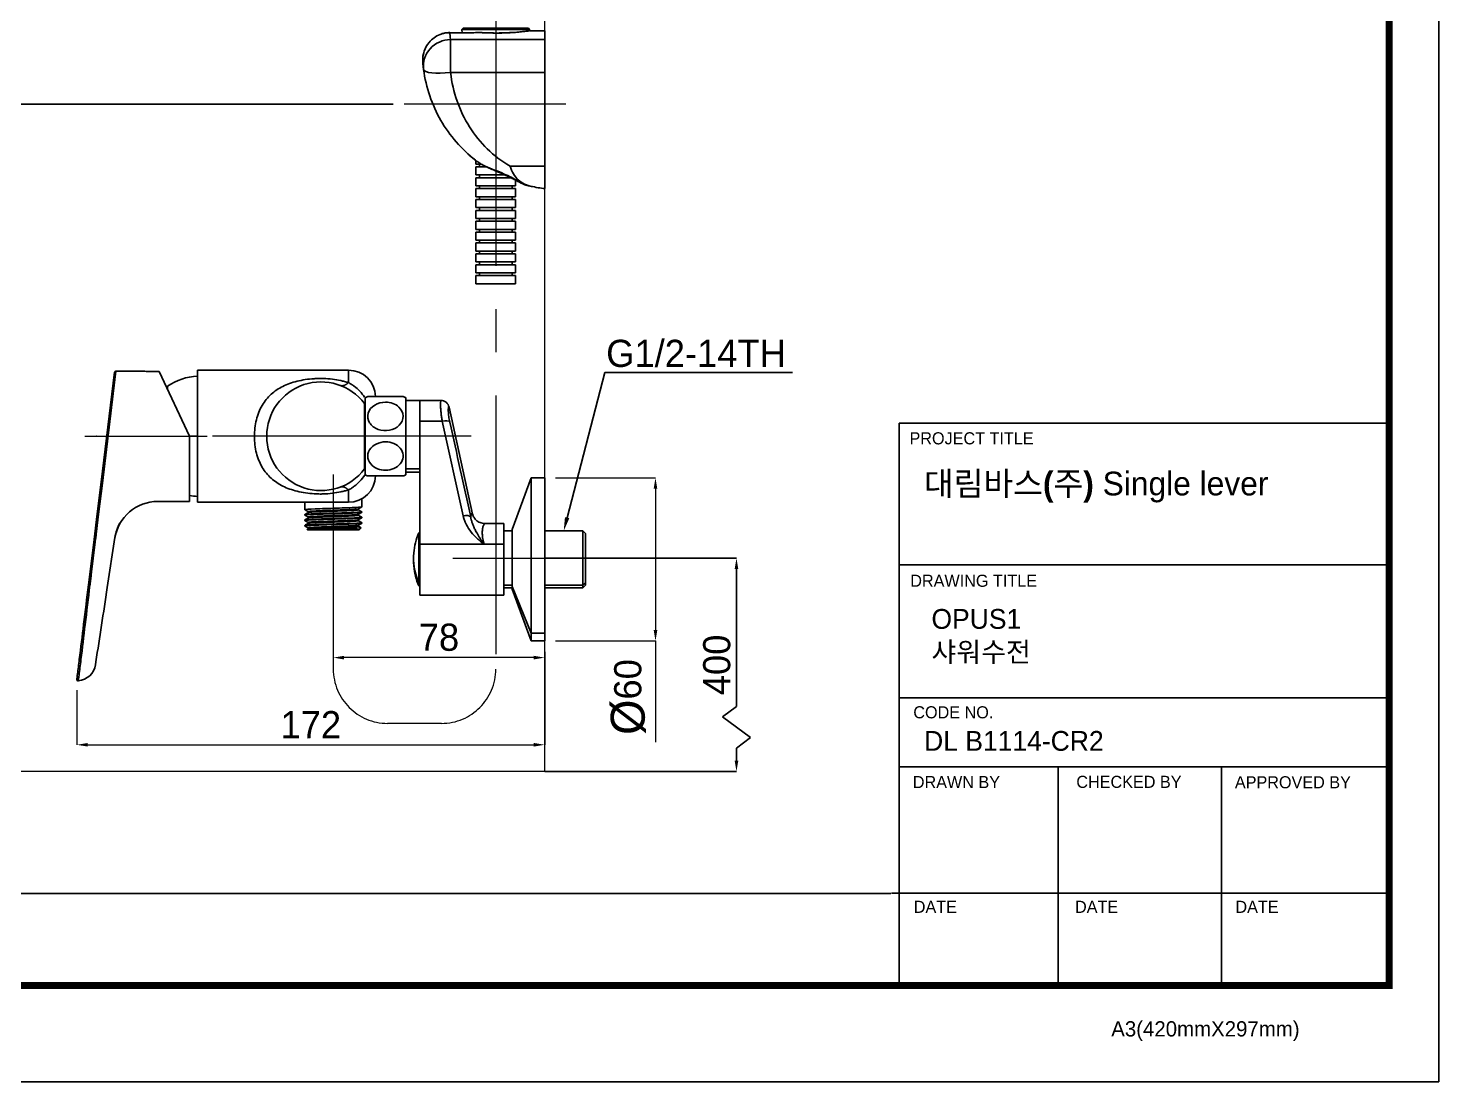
# Model space of a CAD drawing. Extents: x 7920 to 9049, y 0 to 827.
# Drawn here: x 8530 to 9049, y 0 to 388 of the extents above; entities that cross this region are included whole.
import ezdxf
from ezdxf import colors
from ezdxf.entities.mleader import LeaderData, LeaderLine
from ezdxf.math import Vec2, Vec3

# ---------------------------------------------------------------- set-up
doc = ezdxf.new("R2010")
doc.units = 0
doc.header["$LTSCALE"] = 10
doc.header["$MEASUREMENT"] = 0
doc.header["$PDMODE"] = 3
doc.header["$PDSIZE"] = -10
doc.linetypes.add('CENTER2', pattern=[28.575, 19.05, -3.175, 3.175, -3.175])
doc.layers.get('0').update_dxf_attribs({"linetype": 'CONTINUOUS'})
doc.layers.get('DEFPOINTS').update_dxf_attribs({"linetype": 'CONTINUOUS'})
doc.layers.add('1', color=7, linetype='CONTINUOUS')
doc.layers.add('Cneter', color=1, linetype='CENTER2', lineweight=13)
doc.layers.add('치수선', color=7, linetype='CONTINUOUS', lineweight=20)
doc.styles.add('Daelim Dimension', font='')
doc.styles.get('Daelim Dimension').set_extended_font_data('나눔고딕')
doc.dimstyles.new('DEFAULT', dxfattribs={"dimscale": 2, "dimtxt": 2, "dimasz": 2, "dimexe": 0, "dimexo": 2, "dimgap": 1, "dimtad": 1, "dimdec": 1, "dimzin": 9, "dimdsep": 46, "dimtxsty": 'Daelim Dimension', "dimcen": 0.5, "dimclrd": 5, "dimclre": 5, "dimclrt": 256, "dimadec": 1, "dimazin": 0, "dimtfac": 1, "dimtdec": 1, "dimtix": 1, "dimtmove": 0, "dimatfit": 3, "dimfxl": 1, "dimtolj": 1, "dimtzin": 1, "dimlwd": 9, "dimlwe": 9, "dimarcsym": 0})

# ---------------------------------------------------------------- blocks, each defined once
blk = doc.blocks.new('*D5')
at = {"color": 5, "lineweight": 9, "ltscale": 0.5, "transparency": 16777216}
for p, q in [((8723.76, 222.18), (8760.53, 222.18)), ((8760.53, 218.18), (8760.53, 166.18)), ((8723.76, 162.18), (8760.53, 162.18)), ((8760.53, 162.18), (8760.53, 124.93))]:
    blk.add_line(p, q, dxfattribs=at)
at = {"color": 5, "ltscale": 0.5, "transparency": 16777216}
for points in [[(8759.86, 218.18), (8761.2, 218.18), (8760.53, 222.18)], [(8759.86, 166.18), (8761.2, 166.18), (8760.53, 162.18)]]:
    blk.add_solid(points, dxfattribs=at)
at = {"layer": 'DEFPOINTS', "color": 0, "ltscale": 0.5, "transparency": 16777216}
for p in [(8719.76, 222.18), (8719.76, 162.18), (8760.53, 162.18)]:
    blk.add_point(p, dxfattribs=at)
at = {"color": 7, "ltscale": 0.5, "transparency": 16777216, "insert": (8750.55, 141.56), "char_height": 10, "attachment_point": 5, "rotation": 90, "style": 'Daelim Dimension'}
blk.add_mtext('\\A1;{\\H1.25x;\\C256;Ø}60', dxfattribs=at)
blk = doc.blocks.new('*D6')
at = {"color": 5, "lineweight": 9, "ltscale": 0.5, "transparency": 16777216}
for p, q in [((8719.76, 158.18), (8719.76, 123.98)), ((8547.6, 144.02), (8547.6, 123.98)), ((8551.6, 123.98), (8715.76, 123.98))]:
    blk.add_line(p, q, dxfattribs=at)
at = {"color": 5, "ltscale": 0.5, "transparency": 16777216}
for points in [[(8551.6, 124.65), (8551.6, 123.32), (8547.6, 123.98)], [(8715.76, 124.65), (8715.76, 123.32), (8719.76, 123.98)]]:
    blk.add_solid(points, dxfattribs=at)
at = {"layer": 'DEFPOINTS', "color": 0, "ltscale": 0.5, "transparency": 16777216}
for p in [(8719.76, 162.18), (8547.6, 148.02), (8719.76, 123.98)]:
    blk.add_point(p, dxfattribs=at)
at = {"color": 7, "ltscale": 0.5, "transparency": 16777216, "insert": (8633.68, 131.38), "char_height": 10, "attachment_point": 5, "style": 'Daelim Dimension'}
blk.add_mtext('\\A1;172', dxfattribs=at)
blk = doc.blocks.new('*D7')
at = {"color": 5, "lineweight": 9, "ltscale": 0.5, "transparency": 16777216}
for p, q in [((8641.95, 183.62), (8641.95, 156.05)), ((8715.76, 156.05), (8645.95, 156.05)), ((8719.76, 158.18), (8719.76, 156.05))]:
    blk.add_line(p, q, dxfattribs=at)
at = {"color": 5, "ltscale": 0.5, "transparency": 16777216}
for points in [[(8645.95, 156.72), (8645.95, 155.38), (8641.95, 156.05)], [(8715.76, 156.72), (8715.76, 155.38), (8719.76, 156.05)]]:
    blk.add_solid(points, dxfattribs=at)
at = {"layer": 'DEFPOINTS', "color": 0, "ltscale": 0.5, "transparency": 16777216}
for p in [(8641.95, 187.62), (8719.76, 162.18), (8641.95, 156.05)]:
    blk.add_point(p, dxfattribs=at)
at = {"color": 7, "ltscale": 0.5, "transparency": 16777216, "insert": (8680.85, 163.49), "char_height": 10, "attachment_point": 5, "style": 'Daelim Dimension'}
blk.add_mtext('\\A1;78', dxfattribs=at)

msp = doc.modelspace()

# ---------------------------------------------------------------- linework, layer by layer
at = {"color": 5, "ltscale": 0.5}
for p, q in [((8664.01, 359.71), (8451.33, 359.71)), ((8850.19, 242.36), (8850.19, 34.31)), ((8719.76, 192.63), (8790.33, 192.63)), ((8790.33, 188.63), (8790.33, 138.12)), ((8790.33, 138.12), (8785.23, 134.29)), ((8790.33, 130.45), (8785.23, 134.29)), ((8790.33, 130.45), (8795.44, 126.61)), ((8790.33, 122.78), (8795.44, 126.61)), ((8790.33, 122.78), (8790.33, 118.1)), ((8719.76, 114.1), (8790.33, 114.1))]:
    msp.add_line(p, q, dxfattribs=at)
at = {"color": 5, "ltscale": 40}
for p, q in [((9030.53, 242.36), (8850.19, 242.36)), ((9030.53, 190.24), (8850.19, 190.24)), ((9030.53, 190.24), (8850.19, 190.24)), ((9030.53, 141.2), (8850.19, 141.2)), ((9030.53, 141.2), (8850.19, 141.2)), ((9030.53, 115.91), (8850.19, 115.91)), ((9030.53, 115.91), (8850.19, 115.91)), ((8908.76, 115.91), (8908.76, 35.4)), ((8968.88, 115.91), (8968.88, 35.4)), ((9030.53, 69.4), (8847.34, 69.4)), ((9030.53, 69.4), (8851.59, 69.4)), ((9030.53, 35.4), (8875.98, 35.4))]:
    msp.add_line(p, q, dxfattribs=at)
at = {"color": 7}
msp.add_line((8631.45, 213.2), (8647.55, 213.2), dxfattribs=at)
at = {"color": 5}
msp.add_line((7938.53, 69.28), (8847.12, 69.28), dxfattribs=at)
at = {"ltscale": 0.5}
msp.add_lwpolyline([(7920.38, 0), (9048.78, 0), (9048.78, 826.8), (7920.38, 826.8)], close=True, dxfattribs=at)
at = {"color": 5, "linetype": 'ByBlock', "lineweight": 200, "const_width": 2.6}
msp.add_lwpolyline([(7938.53, 35.4), (9030.53, 35.4), (9030.53, 807.6), (7938.53, 807.6)], close=True, dxfattribs=at)
at = {"color": 5, "ltscale": 0.5}
for points in [[(8789.67, 188.63), (8791, 188.63), (8790.33, 192.63)], [(8789.67, 118.1), (8791, 118.1), (8790.33, 114.1)]]:
    msp.add_solid(points, dxfattribs=at)
at = {"layer": '1', "color": 7, "linetype": 'Continuous'}
for p, q in [((8689.76, 387.61), (8689.29, 387.11)), ((8689.29, 387.11), (8689.38, 385.87)), ((8714.22, 387.11), (8689.29, 387.11)), ((8713.76, 387.61), (8689.76, 387.61)), ((8696.14, 386.01), (8694.82, 386.01)), ((8696.08, 386), (8694.87, 386)), ((8714.22, 387.11), (8713.76, 387.61)), ((8714.19, 386.61), (8714.22, 387.11)), ((8719.76, 386.61), (8714.19, 386.61)), ((8719.76, 383.43), (8719.76, 386.61)), ((8685.11, 383.43), (8685.11, 371.34)), ((8685.11, 383.43), (8719.76, 383.43)), ((8719.76, 371.34), (8719.76, 383.43)), ((8685.11, 371.34), (8719.76, 371.34)), ((8719.76, 336.89), (8719.76, 371.34)), ((8694.46, 338.9), (8694.46, 337.61)), ((8696.38, 337.61), (8694.46, 337.61)), ((8695.76, 337.61), (8695.76, 336.61)), ((8694.46, 336.61), (8694.46, 333.61)), ((8698.24, 336.61), (8694.46, 336.61)), ((8705.1, 333.61), (8694.46, 333.61)), ((8694.46, 332.61), (8694.46, 329.61)), ((8707.28, 332.61), (8694.46, 332.61)), ((8695.76, 333.61), (8695.76, 332.61)), ((8706.99, 336.89), (8719.76, 336.89)), ((8719.76, 328.61), (8719.76, 336.89)), ((8709.06, 329.61), (8694.46, 329.61)), ((8694.46, 328.61), (8694.46, 325.61)), ((8709.06, 328.61), (8694.46, 328.61)), ((8695.76, 329.61), (8695.76, 328.61)), ((8707.76, 328.61), (8707.76, 329.61)), ((8709.06, 329.61), (8709.06, 331.69)), ((8709.06, 325.61), (8709.06, 328.61)), ((8709.06, 325.61), (8694.46, 325.61)), ((8694.46, 324.61), (8694.46, 321.61)), ((8709.06, 324.61), (8694.46, 324.61)), ((8695.76, 325.61), (8695.76, 324.61)), ((8707.76, 324.61), (8707.76, 325.61)), ((8709.06, 321.61), (8709.06, 324.61)), ((8709.06, 321.61), (8694.46, 321.61)), ((8694.46, 320.61), (8694.46, 317.61)), ((8709.06, 320.61), (8694.46, 320.61)), ((8709.06, 317.61), (8694.46, 317.61)), ((8695.76, 321.61), (8695.76, 320.61)), ((8695.76, 317.61), (8695.76, 316.61)), ((8707.76, 320.61), (8707.76, 321.61)), ((8707.76, 316.61), (8707.76, 317.61)), ((8709.06, 317.61), (8709.06, 320.61)), ((8694.46, 316.61), (8694.46, 313.61)), ((8709.06, 316.61), (8694.46, 316.61)), ((8709.06, 313.61), (8694.46, 313.61)), ((8694.46, 312.61), (8694.46, 309.61)), ((8709.06, 312.61), (8694.46, 312.61)), ((8695.76, 313.61), (8695.76, 312.61)), ((8707.76, 312.61), (8707.76, 313.61)), ((8709.06, 313.61), (8709.06, 316.61)), ((8709.06, 309.61), (8709.06, 312.61)), ((8709.06, 309.61), (8694.46, 309.61)), ((8694.46, 308.61), (8694.46, 305.61)), ((8709.06, 308.61), (8694.46, 308.61)), ((8695.76, 309.61), (8695.76, 308.61)), ((8707.76, 308.61), (8707.76, 309.61)), ((8709.06, 305.61), (8709.06, 308.61)), ((8709.06, 305.61), (8694.46, 305.61)), ((8694.46, 304.61), (8694.46, 301.61)), ((8709.06, 304.61), (8694.46, 304.61)), ((8709.06, 301.61), (8694.46, 301.61)), ((8695.76, 305.61), (8695.76, 304.61)), ((8695.76, 301.61), (8695.76, 300.61)), ((8707.76, 304.61), (8707.76, 305.61)), ((8707.76, 300.61), (8707.76, 301.61)), ((8709.06, 301.61), (8709.06, 304.61)), ((8694.46, 300.61), (8694.46, 297.61)), ((8709.06, 300.61), (8694.46, 300.61)), ((8709.06, 297.61), (8694.46, 297.61)), ((8694.46, 296.61), (8694.46, 293.61)), ((8709.06, 296.61), (8694.46, 296.61)), ((8695.76, 297.61), (8695.76, 296.61)), ((8707.76, 296.61), (8707.76, 297.61)), ((8709.06, 297.61), (8709.06, 300.61)), ((8709.06, 293.61), (8709.06, 296.61)), ((8709.06, 293.61), (8694.46, 293.61)), ((8561.48, 261.06), (8556.51, 220.61)), ((8557.01, 220.18), (8561.97, 261.5)), ((8571.57, 261.5), (8561.97, 261.5)), ((8577.93, 261.31), (8574.53, 261.31)), ((8577.93, 261.31), (8589.03, 237.5)), ((8647.55, 261.8), (8591.95, 261.8)), ((8591.95, 213.2), (8591.95, 261.8)), ((8647.55, 257.25), (8647.55, 261.8)), ((8580.75, 255.26), (8580.75, 255.48)), ((8580.97, 254.79), (8580.97, 255.9)), ((8653.45, 225.5), (8653.45, 249.5)), ((8653.66, 251.7), (8653.66, 223.3)), ((8668.66, 251.7), (8668.66, 223.3)), ((8673.76, 250.7), (8668.66, 250.7)), ((8681.56, 250.7), (8673.76, 250.7)), ((8673.76, 243.08), (8673.76, 250.7)), ((8653.66, 247.6), (8653.45, 247.67)), ((8693.24, 208.81), (8684.55, 248.2)), ((8682.05, 243.08), (8673.76, 243.08)), ((8673.76, 243.08), (8673.76, 197.76)), ((8689.73, 208.25), (8682.05, 243.08)), ((8589.03, 237.5), (8591.95, 237.5)), ((8589.03, 237.5), (8589.03, 213.5)), ((8653.45, 237.5), (8653.66, 237.5)), ((8653.45, 227.32), (8653.66, 227.39)), ((8673.76, 225.53), (8668.66, 225.53)), ((8668.66, 224.3), (8673.76, 224.3)), ((8555.07, 208.89), (8556.51, 220.61)), ((8557.01, 220.18), (8555.57, 208.83)), ((8714.76, 222.18), (8707.76, 203.13)), ((8719.76, 222.18), (8714.76, 222.18)), ((8714.76, 222.18), (8714.76, 164.99)), ((8719.76, 222.18), (8719.76, 164.99)), ((8577.37, 213.5), (8589.03, 213.5)), ((8591.95, 213.2), (8631.45, 213.2)), ((8631.45, 213.2), (8631.45, 210.5)), ((8647.55, 217.74), (8647.55, 213.2)), ((8652.45, 211.5), (8652.45, 214.48)), ((8553.92, 199.5), (8555.07, 208.89)), ((8555.57, 208.83), (8554.41, 199.43)), ((8631.45, 208.69), (8631.45, 208.5)), ((8632.7, 209.78), (8632.7, 209.42)), ((8632.7, 207.78), (8632.7, 207.42)), ((8651.2, 210.42), (8651.2, 210.77)), ((8651.2, 208.41), (8651.2, 208.77)), ((8652.45, 209.5), (8652.45, 209.69)), ((8652.45, 207.5), (8652.45, 207.69)), ((8631.45, 206.69), (8631.45, 206.5)), ((8631.45, 204.69), (8631.45, 204.5)), ((8632.35, 203.2), (8632.45, 203.1)), ((8651.45, 203.1), (8632.45, 203.1)), ((8632.7, 205.78), (8632.7, 205.42)), ((8632.7, 203.78), (8632.7, 203.42)), ((8651.2, 206.42), (8651.2, 206.78)), ((8651.2, 204.42), (8651.2, 204.78)), ((8651.45, 203.1), (8652.19, 203.83)), ((8652.45, 205.5), (8652.45, 205.69)), ((8704.76, 205.38), (8697.81, 205.38)), ((8704.76, 197.76), (8704.76, 205.38)), ((8707.76, 202.68), (8704.76, 202.68)), ((8707.76, 203.13), (8707.76, 182.26)), ((8733.76, 202.68), (8719.76, 202.68)), ((8734.76, 201.68), (8733.76, 202.68)), ((8733.76, 202.68), (8733.76, 182.67)), ((8551.86, 182.77), (8553.92, 199.5)), ((8554.41, 199.43), (8554.68, 201.16)), ((8561.6, 200.19), (8558.78, 181.8)), ((8673.76, 201.93), (8673.44, 201.93)), ((8673.44, 201.93), (8673.44, 183.34)), ((8673.76, 197.76), (8697.51, 197.76)), ((8673.76, 197.76), (8673.76, 178.98)), ((8704.76, 197.76), (8697.51, 197.76)), ((8704.76, 197.76), (8704.76, 178.98)), ((8734.76, 201.68), (8734.76, 183.57)), ((8673.44, 183.34), (8673.76, 183.34)), ((8673.44, 183.34), (8673.44, 182.43)), ((8673.44, 182.43), (8673.76, 182.43)), ((8707.76, 182.67), (8704.76, 182.67)), ((8707.76, 181.23), (8707.76, 182.26)), ((8714.76, 164.99), (8707.76, 182.26)), ((8733.76, 182.67), (8719.76, 182.67)), ((8733.76, 182.67), (8734.76, 183.57)), ((8733.76, 181.68), (8734.76, 182.68)), ((8733.76, 181.68), (8733.76, 182.67)), ((8734.76, 182.68), (8734.76, 183.57)), ((8673.76, 178.98), (8704.76, 178.98)), ((8704.76, 181.68), (8707.76, 181.68)), ((8707.76, 181.23), (8714.76, 162.18)), ((8719.76, 181.68), (8733.76, 181.68)), ((8714.76, 164.99), (8719.76, 164.99)), ((8714.76, 164.99), (8714.76, 162.18)), ((8714.76, 162.18), (8719.76, 162.18)), ((8719.76, 164.99), (8719.76, 162.18))]:
    msp.add_line(p, q, dxfattribs=at)
msp.add_polyline3d([(8554.41, 199.43, 0), (8554.37, 199.1, 0), (8554.33, 198.76, 0), (8554.29, 198.43, 0), (8554.25, 198.09, 0), (8554.21, 197.76, 0), (8554.17, 197.42, 0), (8554.13, 197.09, 0), (8554.09, 196.75, 0), (8554.05, 196.42, 0), (8554.01, 196.08, 0), (8553.97, 195.75, 0), (8553.93, 195.41, 0), (8553.89, 195.08, 0), (8553.85, 194.74, 0), (8553.81, 194.41, 0), (8553.77, 194.07, 0), (8553.73, 193.74, 0), (8553.69, 193.4, 0), (8553.65, 193.07, 0), (8553.61, 192.73, 0), (8553.57, 192.4, 0), (8553.53, 192.06, 0), (8553.49, 191.73, 0), (8553.45, 191.39, 0), (8553.41, 191.06, 0), (8553.37, 190.73, 0), (8553.33, 190.39, 0), (8553.28, 190.06, 0), (8553.24, 189.72, 0), (8553.2, 189.39, 0), (8553.16, 189.05, 0), (8553.12, 188.72, 0), (8553.08, 188.38, 0), (8553.04, 188.05, 0), (8553, 187.71, 0), (8552.96, 187.38, 0), (8552.92, 187.05, 0), (8552.88, 186.71, 0), (8552.84, 186.38, 0), (8552.8, 186.04, 0), (8552.76, 185.71, 0), (8552.72, 185.37, 0), (8552.68, 185.04, 0), (8552.64, 184.71, 0), (8552.6, 184.37, 0), (8552.56, 184.04, 0), (8552.52, 183.7, 0), (8552.48, 183.37, 0), (8552.44, 183.04, 0), (8552.4, 182.7, 0)], dxfattribs=at)
at = {"layer": '1', "color": 7, "linetype": 'Continuous', "extrusion": (1e-16, 0, -1)}
for start, end in [(352.2682, 352.5557), (307.7566, 314.5231)]:
    msp.add_arc((-8725.57, 379.09), 50.81, start, end, dxfattribs=at)
at = {"layer": '1', "color": 7, "linetype": 'Continuous', "extrusion": (0, 0, -1)}
for centre, radius, start, end in [((-8561.97, 261), 0.5, 7.0015, 88.204), ((-8637.45, 237.5), 20, 143.1302, 144.1313), ((-8661.16, 234.92), 18.38, 65.9148, 69.1806), ((-8661.16, 234.92), 18.38, 110.8194, 114.0852), ((-8637.45, 237.5), 20, 215.8687, 216.8698), ((-8547.52, 154.5), 7, 188.7048, 264.8972)]:
    msp.add_arc(centre, radius, start, end, dxfattribs=at)
at = {"layer": '1', "color": 7, "linetype": 'Continuous'}
for centre, radius, start, end in [((8593.38, 237.5), 22.2, 93.704, 124.0045), ((8647.55, 251.8), 10, 1.7436, 90), ((8581.25, 255.48), 0.5, 124.0045, 180), ((8637.45, 237.5), 20, 36.8698, 323.1302), ((8661.16, 240.07), 18.38, 245.9148, 249.1806), ((8661.16, 240.07), 18.38, 290.8194, 294.0852), ((8647.55, 223.2), 10, 270, 358.2661), ((8577.37, 197.5), 16, 89.9567, 171.2952), ((8593.38, 237.5), 22.2, 258.6962, 266.296), ((8696.46, 192.18), 25, 157.0455, 174.5688), ((8696.46, 192.18), 25, 185.4312, 202.9545), ((8548.1, 148.02), 0.5, 172.9985, 275.1028)]:
    msp.add_arc(centre, radius, start, end, dxfattribs=at)
for centre, major_axis, ratio, start_param, end_param in [((8684.87, 383.97), (0.09, 2), 0.357631, 6.276828, 6.405218), ((8685.11, 373.75), (-9.91, -1.31), 0.96772, 4.585417, 6.283185), ((8685.11, 373.75), (-9.91, -1.31), 0.239333, 0, 1.539235), ((8682.05, 241.81), (-2.93, -0.65), 0.414411, 3.364633, 4.621192), ((8557.01, 220.54), (0.496, -0.061), 0.718778, 3.141593, 4.800432), ((8555.57, 208.83), (-0.496, 0.061), 0.011375, 0, 1.572193), ((8554.41, 199.44), (-0.496, 0.061), 0.011375, 0, 1.572193), ((8696.46, 192.6), (24.98, 0), 0.906308, 3.055649, 3.515313), ((8696.46, 191.76), (24.98, 0), 0.906308, 3.12293, 3.515313), ((8552.36, 182.71), (-0.496, 0.061), 0.013673, 0, 1.649304), ((8696.46, 192.18), (25, 0), 0.906308, 3.516296, 3.542224), ((8549, 155.33), (-0.496, 0.061), 0.014041, 0, 1.776906)]:
    msp.add_ellipse(centre, major_axis=major_axis, ratio=ratio, start_param=start_param, end_param=end_param, dxfattribs=at)
for points, knots in [([(8681.25, 385.31), (8679.68, 384.69), (8678.27, 383.69), (8675.6, 380.47), (8674.75, 377.94), (8674.89, 375.42)], [0, 0, 0, 0, 0.401499, 0.401499, 1, 1, 1, 1]), ([(8683.8, 385.94), (8683.68, 385.93), (8683.1, 385.88), (8682.24, 385.69), (8681.53, 385.43), (8681.26, 385.31)], [0, 0, 0, 0, 0.137714, 0.664904, 1, 1, 1, 1]), ([(8683.93, 385.97), (8683.91, 385.97), (8683.9, 385.96), (8683.88, 385.95), (8683.88, 385.95), (8683.88, 385.95)], [0, 0, 0, 0, 0.932119, 0.932119, 1, 1, 1, 1]), ([(8689.17, 385.87), (8688.67, 385.87), (8687.67, 385.88), (8686.25, 385.92), (8685.36, 385.95), (8684.96, 385.97)], [0, 0, 0, 0, 0.346493, 0.701474, 1, 1, 1, 1]), ([(8694.81, 386.01), (8694.43, 385.99), (8693.58, 385.95), (8692.21, 385.9), (8690.72, 385.88), (8689.7, 385.87), (8689.18, 385.87), (8689.17, 385.87)], [0, 0, 0, 0, 0.21806, 0.47613, 0.734344, 0.995673, 1, 1, 1, 1]), ([(8694.81, 386.01), (8694.83, 386.01), (8694.84, 386.01), (8694.86, 386), (8694.87, 386), (8694.87, 386)], [0, 0, 0, 0, 0.948259, 0.948259, 1, 1, 1, 1]), ([(8700.9, 385.81), (8701.14, 385.81), (8701.38, 385.8), (8703.75, 385.8), (8705.88, 385.88), (8709.53, 386.12), (8711.06, 386.27), (8713.21, 386.52), (8713.8, 386.6), (8713.9, 386.62), (8713.41, 386.55), (8711.46, 386.34), (8710, 386.19), (8706.46, 385.95), (8704.36, 385.86), (8700.13, 385.83), (8697.99, 385.89), (8696.08, 386)], [0, 0, 0, 0, 0.015967, 0.015967, 0.156543, 0.156543, 0.297119, 0.297119, 0.437696, 0.437696, 0.578272, 0.578272, 0.718848, 0.718848, 0.859424, 0.859424, 1, 1, 1, 1]), ([(8696.08, 386), (8696.09, 386), (8696.09, 386), (8696.11, 386.01), (8696.13, 386.01), (8696.15, 386.01)], [0, 0, 0, 0, 0.048294, 0.048294, 1, 1, 1, 1]), ([(8700.92, 385.86), (8700.43, 385.86), (8699.46, 385.88), (8698.03, 385.92), (8696.91, 385.97), (8696.31, 386), (8696.15, 386.01)], [0, 0, 0, 0, 0.28889, 0.587438, 0.888444, 1, 1, 1, 1]), ([(8674.88, 375.41), (8674.88, 375.38), (8674.89, 375.17), (8674.92, 374.65), (8675, 373.79), (8675.07, 373.07), (8675.14, 372.6), (8675.15, 372.56)], [0, 0, 0, 0, 0.068436, 0.333791, 0.637711, 0.966343, 1, 1, 1, 1]), ([(8694.3, 339.04), (8691.73, 341.04), (8689.33, 343.32), (8685.07, 348.23), (8683.18, 350.87), (8679.91, 356.56), (8678.53, 359.59), (8676.4, 365.84), (8675.64, 369.07), (8675.19, 372.44)], [0, 0, 0, 0, 0.25, 0.25, 0.5, 0.5, 0.75, 0.75, 1, 1, 1, 1]), ([(8685.11, 371.34), (8685.54, 367.67), (8686.36, 364.17), (8688.71, 357.46), (8690.26, 354.25), (8693.95, 348.37), (8696.13, 345.65), (8701.11, 340.78), (8703.87, 338.67), (8706.99, 336.89)], [0, 0, 0, 0, 0.25, 0.25, 0.5, 0.5, 0.75, 0.75, 1, 1, 1, 1]), ([(8697.87, 336.8), (8697.86, 336.8), (8697.86, 336.8), (8697.84, 336.81), (8697.82, 336.84), (8697.81, 336.88), (8697.81, 336.88), (8697.81, 336.88)], [0, 0, 0, 0, 0.102368, 0.102368, 0.924624, 0.924624, 1, 1, 1, 1]), ([(8697.87, 336.81), (8698.2, 336.64), (8699.05, 336.22), (8700.45, 335.63), (8701.98, 334.99), (8703.34, 334.41), (8704.15, 334.02), (8704.5, 333.85)], [0, 0, 0, 0, 0.154276, 0.391878, 0.62114, 0.832199, 1, 1, 1, 1]), ([(8704.51, 333.87), (8704.55, 333.84), (8704.61, 333.85), (8704.72, 333.9), (8704.76, 333.93), (8704.81, 333.97), (8704.81, 333.97), (8704.82, 333.97)], [0, 0, 0, 0, 0.613027, 0.613027, 0.963392, 0.963392, 1, 1, 1, 1]), ([(8704.51, 333.85), (8704.67, 333.78), (8705.39, 333.47), (8706.61, 332.9), (8708.15, 332.16), (8709.55, 331.44), (8710.82, 330.77), (8711.97, 330.23), (8712.79, 329.89), (8713.28, 329.78), (8713.4, 329.76)], [0, 0, 0, 0, 0.047473, 0.207278, 0.365783, 0.523982, 0.674192, 0.815613, 0.951346, 1, 1, 1, 1]), ([(8704.82, 333.97), (8706.65, 333.19), (8708.35, 332.32), (8711.25, 330.72), (8712.51, 329.97), (8713.38, 329.76)], [0, 0, 0, 0, 0.5, 0.5, 1, 1, 1, 1]), ([(8706.99, 336.89), (8707.72, 334.82), (8708.7, 333.06), (8711.39, 330.56), (8713.11, 329.78), (8715.24, 329.34)], [0, 0, 0, 0, 0.5, 0.5, 1, 1, 1, 1]), ([(8719.76, 328.61), (8719.76, 328.61), (8719.5, 328.64), (8718.83, 328.72), (8718.41, 328.78), (8717.13, 328.97), (8716.19, 329.14), (8715.24, 329.34)], [0, 0, 0, 0, 0.25, 0.25, 0.5, 0.5, 1, 1, 1, 1]), ([(8574.53, 261.31), (8574.2, 261.31), (8573.86, 261.32), (8573.23, 261.34), (8572.93, 261.36), (8572.4, 261.4), (8572.17, 261.42), (8571.82, 261.46), (8571.68, 261.48), (8571.56, 261.49), (8571.53, 261.5), (8571.53, 261.5)], [0, 0, 0, 0, 0.2138, 0.2138, 0.427529, 0.427529, 0.642328, 0.642328, 0.857868, 0.857868, 1, 1, 1, 1]), ([(8647.55, 217.74), (8647.08, 217.62), (8646.14, 217.36), (8644.2, 216.91), (8641.63, 216.46), (8638.9, 216.25), (8636.65, 216.24), (8633.36, 216.37), (8629.67, 216.91), (8625.93, 218.02), (8623.42, 219.08), (8621.14, 220.39), (8618.42, 222.49), (8615.6, 225.91), (8613.43, 231.24), (8612.72, 237.42), (8613.39, 243.61), (8615.53, 248.99), (8618.92, 253.13), (8622.56, 255.55), (8625.88, 256.95), (8628.64, 257.78), (8631.66, 258.38), (8634.36, 258.66), (8636.61, 258.76), (8638.87, 258.74), (8641.61, 258.53), (8644.19, 258.09), (8646.13, 257.64), (8647.08, 257.38), (8647.55, 257.25)], [0, 0, 0, 0, 0.015624, 0.031354, 0.063506, 0.097034, 0.114063, 0.131007, 0.196487, 0.227736, 0.257945, 0.287651, 0.317352, 0.37622, 0.436963, 0.499165, 0.561417, 0.622326, 0.681878, 0.741358, 0.771626, 0.802522, 0.834836, 0.868375, 0.88557, 0.902762, 0.936314, 0.968572, 0.984275, 1, 1, 1, 1]), ([(8647.55, 257.25), (8647.9, 257.06), (8648.61, 256.66), (8650.04, 255.66), (8651.74, 254.13), (8652.94, 252.65), (8653.48, 251.88)], [0, 0, 0, 0, 0.163034, 0.330577, 0.671242, 1, 1, 1, 1]), ([(8661.2, 250.03), (8659.77, 250.04), (8658.37, 249.67), (8656.05, 248.25), (8655.16, 247.2), (8654.45, 244.83), (8654.64, 243.53), (8656.02, 241.35), (8657.15, 240.51), (8659.77, 239.56), (8661.24, 239.44), (8664.03, 239.96), (8665.31, 240.6), (8667.18, 242.45), (8667.72, 243.67), (8667.65, 246.14), (8667.06, 247.33), (8666.07, 248.23)], [0, 0, 0, 0, 0.125, 0.125, 0.25, 0.25, 0.375, 0.375, 0.5, 0.5, 0.625, 0.625, 0.75, 0.75, 0.875, 0.875, 1, 1, 1, 1]), ([(8654.62, 252.1), (8654.62, 252.1), (8655.41, 252.1), (8657.86, 252.1), (8659.51, 252.1), (8662.8, 252.1), (8664.45, 252.1), (8666.91, 252.1), (8667.69, 252.1), (8667.69, 252.1)], [0, 0, 0, 0, 0.250015, 0.250015, 0.50003, 0.50003, 0.750045, 0.750045, 1, 1, 1, 1]), ([(8682.05, 243.08), (8681.97, 243.58), (8681.8, 244.58), (8681.63, 245.96), (8681.49, 247.38), (8681.42, 248.79), (8681.43, 250.19), (8681.51, 250.65), (8681.55, 250.69)], [0, 0, 0, 0, 0.116819, 0.234129, 0.35206, 0.517719, 0.705385, 1, 1, 1, 1]), ([(8684.56, 248.15), (8684.48, 248.51), (8684.24, 249.18), (8683.54, 250.03), (8682.58, 250.58), (8681.91, 250.69), (8681.56, 250.7)], [0, 0, 0, 0, 0.240032, 0.495589, 0.753401, 1, 1, 1, 1]), ([(8684.85, 242.71), (8684.77, 243.07), (8684.62, 243.79), (8684.45, 244.8), (8684.33, 245.85), (8684.26, 246.92), (8684.29, 247.82), (8684.38, 248.35), (8684.47, 248.44), (8684.51, 248.33), (8684.53, 248.29)], [0, 0, 0, 0, 0.093246, 0.188552, 0.286099, 0.423155, 0.590416, 0.754001, 0.923872, 1, 1, 1, 1]), ([(8661.2, 235.43), (8658.78, 235.44), (8656.39, 234.31), (8654.72, 231.54), (8654.5, 230.48), (8654.88, 228.41), (8655.46, 227.45), (8656.3, 226.7)], [0, 0, 0, 0, 0.5, 0.5, 0.75, 0.75, 1, 1, 1, 1]), ([(8656.3, 226.7), (8657.78, 225.39), (8659.96, 224.79), (8664.1, 225.24), (8666.07, 226.33), (8667.52, 228.72), (8667.75, 229.63), (8667.6, 231.45), (8667.22, 232.33), (8665.4, 234.54), (8663.31, 235.41), (8661.2, 235.43)], [0, 0, 0, 0, 0.25, 0.25, 0.5, 0.5, 0.625, 0.625, 0.75, 0.75, 1, 1, 1, 1]), ([(8653.56, 223.22), (8652.99, 222.4), (8651.77, 220.89), (8650.05, 219.34), (8648.63, 218.34), (8647.91, 217.94), (8647.55, 217.74)], [0, 0, 0, 0, 0.340928, 0.671211, 0.83626, 1, 1, 1, 1]), ([(8667.69, 222.9), (8667.69, 222.9), (8666.91, 222.9), (8664.45, 222.9), (8662.8, 222.9), (8659.51, 222.9), (8657.87, 222.9), (8655.4, 222.9), (8654.62, 222.9), (8654.62, 222.9)], [0, 0, 0, 0, 0.250015, 0.250015, 0.50003, 0.50003, 0.750045, 0.750045, 1, 1, 1, 1]), ([(8652.43, 211.49), (8652.33, 211.42), (8651.61, 211.37), (8648.67, 211.21), (8646.04, 211.13), (8640.38, 210.95), (8637.45, 210.87), (8633.1, 210.69), (8631.69, 210.62), (8631.46, 210.52), (8631.45, 210.51), (8631.45, 210.5)], [0, 0, 0, 0, 0.193374, 0.193374, 0.454365, 0.454365, 0.715357, 0.715357, 0.976348, 0.976348, 1, 1, 1, 1]), ([(8652.44, 209.48), (8652.31, 209.4), (8651.07, 209.32), (8647, 209.16), (8644.12, 209.06), (8638.46, 208.9), (8635.73, 208.8), (8632.35, 208.66), (8631.46, 208.57), (8631.45, 208.5)], [0, 0, 0, 0, 0.251594, 0.251594, 0.512681, 0.512681, 0.773768, 0.773768, 1, 1, 1, 1]), ([(8631.46, 208.71), (8631.46, 208.71), (8631.47, 208.71), (8631.61, 208.78), (8632.47, 208.84), (8635.28, 208.98), (8637.23, 209.04), (8641.52, 209.18), (8643.8, 209.24), (8647.92, 209.37), (8649.68, 209.45), (8651.89, 209.57), (8652.44, 209.64), (8652.45, 209.69)], [0, 0, 0, 0, 0.005118, 0.005118, 0.208678, 0.208678, 0.412238, 0.412238, 0.615799, 0.615799, 0.819359, 0.819359, 1, 1, 1, 1]), ([(8631.47, 206.71), (8631.59, 206.77), (8632.41, 206.84), (8635.15, 206.98), (8637.11, 207.03), (8641.35, 207.18), (8643.67, 207.24), (8647.78, 207.37), (8649.57, 207.44), (8651.86, 207.56), (8652.45, 207.63), (8652.45, 207.69)], [0, 0, 0, 0, 0.201777, 0.201777, 0.405895, 0.405895, 0.610014, 0.610014, 0.814132, 0.814132, 1, 1, 1, 1]), ([(8651.17, 210.76), (8651.03, 210.69), (8650.32, 210.63), (8647.55, 210.47), (8645.13, 210.39), (8640.13, 210.21), (8637.55, 210.13), (8633.82, 209.95), (8632.72, 209.87), (8632.7, 209.78), (8632.7, 209.78), (8632.7, 209.78)], [0, 0, 0, 0, 0.19839, 0.19839, 0.464402, 0.464402, 0.730415, 0.730415, 0.996427, 0.996427, 1, 1, 1, 1]), ([(8651.19, 208.76), (8651.18, 208.76), (8651.16, 208.75), (8650.84, 208.66), (8649.46, 208.56), (8645.43, 208.4), (8642.79, 208.3), (8637.78, 208.14), (8635.53, 208.05), (8633.21, 207.91), (8632.7, 207.84), (8632.71, 207.78)], [0, 0, 0, 0, 0.022029, 0.022029, 0.285542, 0.285542, 0.549056, 0.549056, 0.81257, 0.81257, 1, 1, 1, 1]), ([(8632.71, 209.43), (8632.72, 209.44), (8632.75, 209.45), (8633.13, 209.54), (8634.48, 209.63), (8638.46, 209.79), (8641.04, 209.89), (8645.91, 210.04), (8648.15, 210.14), (8650.62, 210.28), (8651.19, 210.35), (8651.19, 210.42)], [0, 0, 0, 0, 0.028882, 0.028882, 0.286799, 0.286799, 0.544715, 0.544715, 0.802631, 0.802631, 1, 1, 1, 1]), ([(8632.72, 207.44), (8632.87, 207.51), (8633.95, 207.6), (8637.51, 207.76), (8640.01, 207.85), (8644.93, 208.01), (8647.32, 208.11), (8650.37, 208.26), (8651.19, 208.34), (8651.2, 208.42)], [0, 0, 0, 0, 0.24866, 0.24866, 0.508202, 0.508202, 0.767743, 0.767743, 1, 1, 1, 1]), ([(8689.73, 208.25), (8689.85, 207.79), (8690.08, 206.9), (8690.8, 205.09), (8692.12, 202.81), (8693.99, 200.66), (8695.86, 198.98), (8696.95, 198.18), (8697.51, 197.76)], [0, 0, 0, 0, 0.109029, 0.212424, 0.446353, 0.704346, 0.846681, 1, 1, 1, 1]), ([(8693.24, 208.78), (8693.2, 208.99), (8693.08, 209.24), (8692.87, 209), (8692.67, 208.51), (8692.59, 208.11), (8692.53, 207.88)], [0, 0, 0, 0, 0.307776, 0.645158, 0.789322, 1, 1, 1, 1]), ([(8692.53, 207.88), (8692.6, 207.52), (8692.73, 206.77), (8693.07, 205.62), (8693.52, 204.41), (8694.33, 202.67), (8695.34, 200.89), (8696.53, 199.1), (8697.18, 198.21), (8697.51, 197.76)], [0, 0, 0, 0, 0.105011, 0.216955, 0.335603, 0.463508, 0.736269, 0.866043, 1, 1, 1, 1]), ([(8697.81, 205.38), (8697.14, 205.4), (8695.93, 205.63), (8694.41, 206.63), (8693.52, 207.89), (8693.27, 208.58), (8693.22, 208.92)], [0, 0, 0, 0, 0.272103, 0.536184, 0.778987, 1, 1, 1, 1]), ([(8631.44, 206.5), (8631.51, 206.46), (8631.68, 206.37), (8631.94, 206.23), (8632.06, 206.16), (8632.14, 206.11), (8632.22, 206.06), (8632.33, 206), (8632.53, 205.87), (8632.67, 205.79), (8632.73, 205.75)], [0, 0, 0, 0, 0.318752, 0.422097, 0.46484, 0.504861, 0.545251, 0.588885, 0.693666, 1, 1, 1, 1]), ([(8632.74, 205.45), (8632.64, 205.39), (8632.44, 205.28), (8632.11, 205.08), (8631.76, 204.88), (8631.55, 204.76), (8631.44, 204.7)], [0, 0, 0, 0, 0.268195, 0.507919, 0.742071, 1, 1, 1, 1]), ([(8652.43, 207.48), (8652.4, 207.47), (8652.34, 207.45), (8651.68, 207.36), (8649.96, 207.26), (8645.16, 207.1), (8642.14, 207.01), (8636.66, 206.85), (8634.22, 206.75), (8631.91, 206.62), (8631.45, 206.56), (8631.46, 206.5)], [0, 0, 0, 0, 0.046944, 0.046944, 0.307832, 0.307832, 0.56872, 0.56872, 0.829608, 0.829608, 1, 1, 1, 1]), ([(8652.43, 205.49), (8652.38, 205.46), (8652.14, 205.42), (8650.63, 205.3), (8648.46, 205.21), (8643.22, 205.04), (8640.16, 204.96), (8635.02, 204.78), (8632.96, 204.7), (8631.64, 204.58), (8631.45, 204.54), (8631.46, 204.5)], [0, 0, 0, 0, 0.10971, 0.10971, 0.369777, 0.369777, 0.629844, 0.629844, 0.889911, 0.889911, 1, 1, 1, 1]), ([(8631.46, 204.71), (8631.57, 204.77), (8632.35, 204.83), (8635.04, 204.97), (8636.96, 205.03), (8641.19, 205.17), (8643.52, 205.23), (8647.63, 205.36), (8649.47, 205.44), (8651.82, 205.56), (8652.45, 205.63), (8652.45, 205.69)], [0, 0, 0, 0, 0.198859, 0.198859, 0.402496, 0.402496, 0.606133, 0.606133, 0.80977, 0.80977, 1, 1, 1, 1]), ([(8632.34, 203.21), (8632.33, 203.22), (8632.34, 203.22), (8632.58, 203.27), (8633.45, 203.32), (8636.23, 203.4), (8638.12, 203.44), (8642.15, 203.53), (8644.32, 203.57), (8648.08, 203.65), (8649.71, 203.69), (8651.66, 203.77), (8652.16, 203.81), (8652.19, 203.84)], [0, 0, 0, 0, 0.035167, 0.035167, 0.233884, 0.233884, 0.432601, 0.432601, 0.631318, 0.631318, 0.830034, 0.830034, 1, 1, 1, 1]), ([(8651.18, 206.77), (8651.13, 206.73), (8650.92, 206.7), (8649.66, 206.58), (8647.75, 206.49), (8643.04, 206.32), (8640.32, 206.23), (8635.77, 206.06), (8633.95, 205.98), (8632.85, 205.85), (8632.7, 205.81), (8632.71, 205.78)], [0, 0, 0, 0, 0.103032, 0.103032, 0.366931, 0.366931, 0.630829, 0.630829, 0.894728, 0.894728, 1, 1, 1, 1]), ([(8651.17, 204.76), (8651.06, 204.7), (8650.47, 204.65), (8647.96, 204.49), (8645.61, 204.41), (8640.63, 204.23), (8638, 204.15), (8634.12, 203.97), (8632.88, 203.89), (8632.71, 203.79), (8632.7, 203.78), (8632.7, 203.78)], [0, 0, 0, 0, 0.183401, 0.183401, 0.448858, 0.448858, 0.714314, 0.714314, 0.979771, 0.979771, 1, 1, 1, 1]), ([(8632.71, 203.42), (8632.77, 203.48), (8633.34, 203.54), (8635.76, 203.7), (8638, 203.77), (8642.88, 203.95), (8645.46, 204.02), (8649.41, 204.2), (8650.78, 204.28), (8651.17, 204.39), (8651.2, 204.4), (8651.2, 204.42)], [0, 0, 0, 0, 0.185248, 0.185248, 0.442134, 0.442134, 0.699019, 0.699019, 0.955905, 0.955905, 1, 1, 1, 1]), ([(8632.73, 205.44), (8632.88, 205.51), (8633.67, 205.57), (8636.61, 205.73), (8639, 205.81), (8643.91, 205.99), (8646.42, 206.06), (8650.03, 206.24), (8651.13, 206.32), (8651.2, 206.41), (8651.2, 206.41), (8651.2, 206.42)], [0, 0, 0, 0, 0.210572, 0.210572, 0.470925, 0.470925, 0.731277, 0.731277, 0.99163, 0.99163, 1, 1, 1, 1]), ([(8651.16, 204.75), (8651.26, 204.8), (8651.46, 204.92), (8651.79, 205.11), (8652.14, 205.31), (8652.35, 205.43), (8652.46, 205.5)], [0, 0, 0, 0, 0.267055, 0.50847, 0.744219, 1, 1, 1, 1]), ([(8652.19, 203.85), (8652.17, 203.86), (8652.09, 203.9), (8651.97, 203.97), (8651.86, 204.04), (8651.74, 204.1), (8651.6, 204.18), (8651.38, 204.32), (8651.24, 204.4), (8651.17, 204.44)], [0, 0, 0, 0, 0.082693, 0.221418, 0.283767, 0.344422, 0.469959, 0.615367, 1, 1, 1, 1]), ([(8651.18, 206.76), (8651.24, 206.79), (8651.35, 206.86), (8651.55, 206.98), (8651.72, 207.08), (8651.89, 207.18), (8652.17, 207.33), (8652.35, 207.43), (8652.45, 207.49)], [0, 0, 0, 0, 0.273602, 0.37985, 0.475948, 0.574752, 0.689329, 1, 1, 1, 1]), ([(8697.81, 205.38), (8697.72, 205.38), (8697.48, 205.23), (8697.09, 204.53), (8696.82, 203.29), (8696.75, 201.68), (8696.95, 199.85), (8697.32, 198.46), (8697.51, 197.76)], [0, 0, 0, 0, 0.150951, 0.334189, 0.520531, 0.677413, 0.839367, 1, 1, 1, 1]), ([(8548.5, 155.39), (8549.03, 159.7), (8549.56, 164), (8550.68, 173.12), (8551.27, 177.95), (8551.86, 182.77)], [0, 0, 0, 0, 0.471221, 0.471221, 1, 1, 1, 1]), ([(8552.4, 182.7), (8551.82, 177.87), (8551.24, 173.05), (8550.14, 163.92), (8549.62, 159.62), (8549.1, 155.31)], [0, 0, 0, 0, 0.528779, 0.528779, 1, 1, 1, 1]), ([(8558.78, 181.8), (8558.08, 177.19), (8557.37, 172.58), (8555.98, 163.49), (8555.29, 159.01), (8554.61, 154.53)], [0, 0, 0, 0, 0.507283, 0.507283, 1, 1, 1, 1]), ([(8547.6, 148.08), (8547.6, 148.08), (8547.7, 148.88), (8548.03, 151.58), (8548.26, 153.46), (8548.5, 155.39)], [0, 0, 0, 0, 0.5, 0.5, 1, 1, 1, 1]), ([(8549.1, 155.31), (8548.85, 153.26), (8548.6, 151.25), (8548.25, 148.38), (8548.14, 147.53), (8548.14, 147.52)], [0, 0, 0, 0, 0.500085, 0.500085, 1, 1, 1, 1]), ([(8554.61, 154.53), (8554.59, 154.41), (8554.57, 154.28), (8554.54, 154.05), (8554.52, 153.93), (8554.49, 153.73), (8554.47, 153.65), (8554.45, 153.52), (8554.45, 153.48), (8554.44, 153.44), (8554.44, 153.44), (8554.44, 153.44)], [0, 0, 0, 0, 0.216994, 0.216994, 0.450628, 0.450628, 0.677029, 0.677029, 0.891233, 0.891233, 1, 1, 1, 1])]:
    msp.add_open_spline(points, degree=3, knots=knots, dxfattribs=at)
for points, degree in [([(8683.88, 385.95), (8682.97, 385.86), (8682.09, 385.64), (8681.25, 385.31)], 3), ([(8684.87, 385.96), (8684.54, 385.97), (8684.2, 385.97), (8683.88, 385.95)], 3), ([(8684.96, 385.97), (8684.44, 386), (8683.94, 385.95)], 2), ([(8694.87, 386), (8691.75, 385.83), (8688.09, 385.82), (8684.87, 385.96)], 3), ([(8684.87, 385.96), (8684.91, 385.43), (8684.97, 384.59), (8685.11, 383.43)], 3), ([(8674.91, 375.19), (8674.82, 376.33), (8674.93, 377.47), (8675.22, 378.56)], 3), ([(8675.19, 372.44), (8675.19, 372.49), (8675.18, 372.54), (8675.17, 372.59)], 3), ([(8693.89, 339.36), (8694.03, 339.25), (8694.16, 339.14), (8694.3, 339.04)], 3), ([(8694.3, 339.04), (8695.37, 338.2), (8696.54, 337.5), (8697.81, 336.88)], 3), ([(8696.44, 337.62), (8696.91, 337.34), (8697.38, 337.07), (8697.87, 336.82)], 3), ([(8697.81, 336.88), (8700.05, 335.84), (8702.57, 335.03), (8704.82, 333.97)], 3), ([(8715.24, 329.34), (8714.61, 329.47), (8713.99, 329.61), (8713.38, 329.76)], 3), ([(8666.07, 248.23), (8664.82, 249.38), (8663.03, 250.02), (8661.2, 250.03)], 3), ([(8692.53, 207.88), (8689.97, 219.49), (8687.41, 231.1), (8684.85, 242.71)], 3), ([(8631.44, 210.49), (8632.07, 210.13), (8632.7, 209.77)], 2), ([(8632.72, 209.44), (8632.08, 209.07), (8631.44, 208.7)], 2), ([(8631.44, 208.5), (8632.07, 208.13), (8632.7, 207.77)], 2), ([(8651.16, 210.75), (8651.81, 211.12), (8652.45, 211.49)], 2), ([(8651.18, 208.76), (8651.82, 209.13), (8652.46, 209.5)], 2), ([(8652.46, 209.7), (8651.83, 210.06), (8651.2, 210.42)], 2), ([(8652.46, 207.7), (8651.83, 208.06), (8651.2, 208.42)], 2), ([(8689.73, 208.25), (8690.97, 208.47), (8692.15, 208.31), (8692.53, 207.88)], 3), ([(8563.4, 205.57), (8562.49, 203.88), (8561.89, 202.08), (8561.6, 200.19)], 3), ([(8632.73, 207.44), (8632.09, 207.07), (8631.44, 206.7)], 2), ([(8631.44, 204.49), (8632.07, 204.13), (8632.7, 203.77)], 2), ([(8632.73, 203.44), (8632.63, 203.38), (8632.35, 203.2)], 2), ([(8652.46, 205.7), (8651.83, 206.06), (8651.2, 206.42)], 2), ([(8673.2, 184.34), (8673.2, 184.29), (8673.19, 184.18), (8673.19, 184.03), (8673.19, 183.94), (8673.19, 183.89)], 3), ([(8673.19, 183.89), (8673.19, 183.84), (8673.19, 183.75), (8673.19, 183.62), (8673.2, 183.53), (8673.2, 183.49)], 3)]:
    msp.add_open_spline(points, degree=degree, dxfattribs=at)
for points, weights in [([(8647.55, 257.25), (8645.83, 255.71), (8644.53, 256.2)], [1, 0.938151747056, 1]), ([(8644.53, 218.79), (8645.83, 219.28), (8647.55, 217.74)], [1, 0.938155658648, 1])]:
    msp.add_rational_spline(points, weights, degree=2, dxfattribs=at)
at = {"layer": 'Cneter', "lineweight": 5, "ltscale": 0.5}
for p, q in [((8701.76, 395.42), (8701.76, 151.85)), ((8727.57, 359.71), (8668.01, 359.71)), ((8685.95, 192.63), (8739.4, 192.63)), ((8681.76, 131.85), (8661.95, 131.85))]:
    msp.add_line(p, q, dxfattribs=at)
for centre, start, end in [((8661.95, 151.85), 180, 270), ((8681.76, 151.85), 270, 0)]:
    msp.add_arc(centre, 20, start, end, dxfattribs=at)
msp.add_open_spline([(8550.51, 237.5), (8555.51, 237.5), (8595.53, 237.5)], degree=1, knots=[0, 0, 0.111048, 1, 1], dxfattribs=at)
at = {"layer": 'Cneter', "ltscale": 0.5}
msp.add_open_spline([(8692.71, 237.5), (8649.64, 237.5), (8585.45, 237.5)], degree=1, knots=[0, 0, 0.072262, 1, 1], dxfattribs=at)
at = {"layer": 'Cneter', "lineweight": 5, "ltscale": 0.5}
msp.add_open_spline([(8641.95, 223.4), (8641.95, 151.85)], degree=1, dxfattribs=at)
at = {"layer": '치수선'}
for q in [(8719.76, 680.63), (8035.69, 114.1)]:
    msp.add_line((8719.76, 114.1), q, dxfattribs=at)

# ---------------------------------------------------------------- texts
at = {"color": 5, "ltscale": 40, "style": 'Daelim Dimension'}
for s, height, p in [('PROJECT TITLE', 4.453, (8854.01, 234.51)), ('DRAWING TITLE', 4.453, (8854.29, 182.11)), ('CODE NO.', 4.453, (8855.41, 133.71)), ('DRAWN BY', 4.453, (8855.23, 108.04)), ('CHECKED BY', 4.453, (8915.4, 108.12)), ('APPROVED BY', 4.453, (8973.75, 107.97)), ('DATE', 4.453, (8855.58, 62.14)), ('DATE', 4.453, (8914.92, 62.14)), ('DATE', 4.453, (8973.95, 62.14)), ('A3(420mmX297mm)', 5.6201, (8928.24, 16.66))]:
    msp.add_text(s, height=height, dxfattribs=at).set_placement(p)
at = {"attachment_point": 1, "style": 'Daelim Dimension'}
for s, insert, char_height, width in [('{\\fPretendard Variable SemiBold|b0|i0|c129|p2;\\C7;대림바스(주)} Single lever', (8859.3, 224.46), 8.7291, 140.2959), (' OPUS1 \\P 샤워수전{\\fGulimChe|b0|i0|c129|p49; }', (8859.38, 173.94), 7.2871, 122.6352), ('DL B1114-CR2', (8859.38, 129.06), 7.2871, 122.6352)]:
    msp.add_mtext(s, dxfattribs=dict(at, insert=insert, char_height=char_height, width=width))
at = {"color": 7, "ltscale": 0.5, "insert": (8783.12, 153.36), "char_height": 10, "attachment_point": 5, "rotation": 90, "style": 'Daelim Dimension'}
msp.add_mtext('\\A1;400', dxfattribs=at)

# ---------------------------------------------------------------- dimensions: what is measured, and where the dimension line sits
at = {"color": 5, "ltscale": 0.5}
dim = msp.add_linear_dim(base=(8760.53, 162.18), p1=(8719.76, 222.18), p2=(8719.76, 162.18), angle=90, text='{\\H1.25x;\\C256;Ø}<>', dimstyle='DEFAULT', override={"dimtxt": 5, "dimclrd": 5, "dimclre": 5, "dimclrt": 7}, dxfattribs=at)
dim.commit()
dim.dimension.update_dxf_attribs({"geometry": '*D5', "text_midpoint": (8760.53, 141.56), "dimtype": 160})
for base, p1, p2, text, picture, middle in [((8641.95, 156.05), (8719.76, 162.18), (8641.95, 187.62), '78', '*D7', (8680.85, 163.49)), ((8719.76, 123.98), (8547.6, 148.02), (8719.76, 162.18), '172', '*D6', (8633.68, 131.38))]:
    dim = msp.add_linear_dim(base=base, p1=p1, p2=p2, text=text, dimstyle='DEFAULT', override={"dimtxt": 5, "dimclrd": 5, "dimclre": 5, "dimclrt": 7}, dxfattribs=at)
    dim.commit()
    dim.dimension.update_dxf_attribs({"geometry": picture, "text_midpoint": middle})

# ---------------------------------------------------------------- leaders
at = {"ltscale": 0.5}
ml = msp.add_multileader_mtext('Standard', dxfattribs=at)
ml.set_content('G1/2-14TH', color=256, style='Daelim Dimension')
ml.set_leader_properties(color=5)
ml.build(insert=Vec2(0, 0))
ml.multileader.update_dxf_attribs({"text_left_attachment_type": 6, "text_right_attachment_type": 6, "dogleg_length": 0.36, "arrow_head_size": 5})
ctx = ml.context
ctx.base_point, ctx.char_height, ctx.arrow_head_size, ctx.landing_gap_size, ctx.plane_origin = Vec3(8742.29, 260.99), 10, 5, 0.09, Vec3(8726.76, 202.68)
ctx.left_attachment, ctx.right_attachment = 6, 6
notes = []
notes.append((ctx, [(0, (1, 1, 0), (8741.93, 260.99), (1, 0), 0.36, [(0, [(8726.76, 202.68)], 0, [])])]))
ctx.mtext.insert, ctx.mtext.flow_direction = Vec3(8742.38, 272.99), 5
for ctx, leaders in notes:
    for number, flags, end, landing, length, lines in leaders:
        leader = LeaderData()
        leader.index, (leader.has_last_leader_line, leader.has_dogleg_vector, leader.attachment_direction) = number, flags
        leader.last_leader_point, leader.dogleg_vector, leader.dogleg_length = Vec3(end), Vec3(landing), length
        for number, points, colour, breaks in lines:
            line = LeaderLine()
            line.index, line.vertices, line.color, line.breaks = number, Vec3.list(points), colors.encode_raw_color(colour), breaks
            leader.lines.append(line)
        ctx.leaders.append(leader)

doc.saveas('drawing.dxf')
